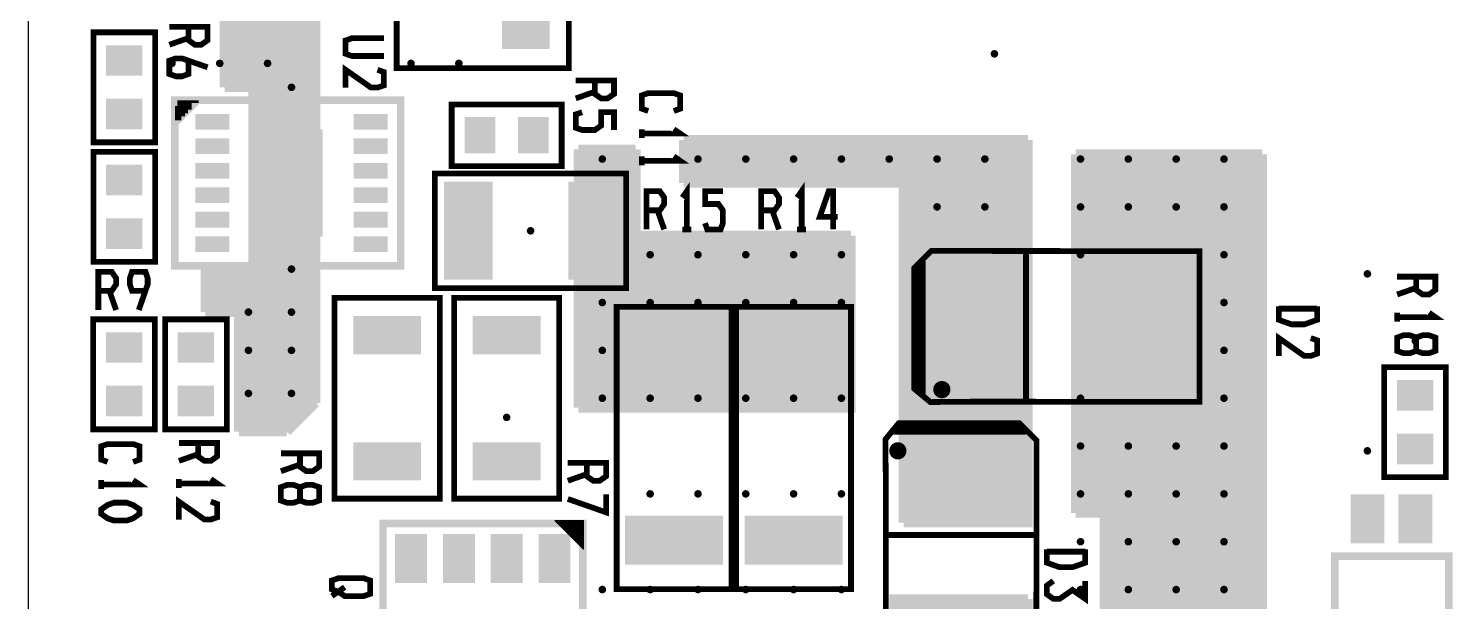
# Model space of a CAD drawing. Extents: x -5 to 112, y -5 to 71.
# Drawn here: x -5.08 to 32.74, y 25.08 to 40.3 of the extents above; entities that cross this region are included whole.
import ezdxf

# ---------------------------------------------------------------- set-up
doc = ezdxf.new("R2010")
doc.units = 0
doc.header["$MEASUREMENT"] = 0
doc.layers.get('0').update_dxf_attribs({"linetype": 'CONTINUOUS'})
for name, color, linetype in [('25-336-0_DRL', 6, 'CONTINUOUS'), ('25-336-0_SMT', 254, 'CONTINUOUS'), ('25-336-0_SST', 1, 'CONTINUOUS')]:
    doc.layers.add(name, color=color, linetype=linetype)

# ---------------------------------------------------------------- blocks, each defined once
blk = doc.blocks.new('ROUND_79')
at = {"const_width": 0.10033}
blk.add_lwpolyline([(-0.050164, 0, 1), (0.050164, 0, 1)], format="xyb", close=True, dxfattribs=at)
blk = doc.blocks.new('ROUND_81')
at = {"const_width": 0.10033}
blk.add_lwpolyline([(-0.050164, 0, 1), (0.050164, 0, 1)], format="xyb", close=True, dxfattribs=at)
blk = doc.blocks.new('ROUND_82')
at = {"const_width": 0.10033}
blk.add_lwpolyline([(-0.050164, 0, 1), (0.050164, 0, 1)], format="xyb", close=True, dxfattribs=at)
blk = doc.blocks.new('RECTANGLE_2')
blk.add_solid([(0.4826, 0.4064), (0.4826, -0.4064), (-0.4826, 0.4064), (-0.4826, -0.4064)])
blk = doc.blocks.new('RECTANGLE_7')
blk.add_solid([(0.6477, 1.30048), (0.6477, -1.30048), (-0.6477, 1.30048), (-0.6477, -1.30048)])
blk = doc.blocks.new('RECTANGLE_9')
blk.add_solid([(0.4064, 0.4826), (0.4064, -0.4826), (-0.4064, 0.4826), (-0.4064, -0.4826)])
blk = doc.blocks.new('RECTANGLE_13')
blk.add_solid([(0.9017, 0.508), (0.9017, -0.508), (-0.9017, 0.508), (-0.9017, -0.508)])
blk = doc.blocks.new('RECTANGLE_15')
blk.add_solid([(1.0795, 1.3716), (1.0795, -1.3716), (-1.0795, 1.3716), (-1.0795, -1.3716)])
blk = doc.blocks.new('RECTANGLE_16')
blk.add_solid([(1.3716, 1.0795), (1.3716, -1.0795), (-1.3716, 1.0795), (-1.3716, -1.0795)])
blk = doc.blocks.new('RECTANGLE_18')
blk.add_solid([(0.635, 0.508), (0.635, -0.508), (-0.635, 0.508), (-0.635, -0.508)])
blk = doc.blocks.new('RECTANGLE_42')
blk.add_solid([(1.30048, 0.6477), (1.30048, -0.6477), (-1.30048, 0.6477), (-1.30048, -0.6477)])
blk = doc.blocks.new('RECTANGLE_47')
blk.add_solid([(0.8255, 1.4224), (0.8255, -1.4224), (-0.8255, 1.4224), (-0.8255, -1.4224)])
blk = doc.blocks.new('RECTANGLE_48')
blk.add_solid([(0.44958, 0.20955), (0.44958, -0.20955), (-0.44958, 0.20955), (-0.44958, -0.20955)])
blk = doc.blocks.new('RECTANGLE_49')
blk.add_solid([(0.44958, 0.65024), (0.44958, -0.65024), (-0.44958, 0.65024), (-0.44958, -0.65024)])
blk = doc.blocks.new('RECTANGLE_69')
blk.add_solid([(0.42418, 0.65024), (0.42418, -0.65024), (-0.42418, 0.65024), (-0.42418, -0.65024)])

msp = doc.modelspace()

# ---------------------------------------------------------------- linework, layer by layer
at = {"layer": '25-336-0_DRL'}
msp.add_line((-5.08, 7.62), (-5.08, 71.12), dxfattribs=at)
at = {"layer": '25-336-0_SMT', "const_width": 0.254}
for points in [[(0.1778, 44.577), (0.1778, 38.735)], [(0.4064, 44.577), (0.4064, 38.735)], [(0.635, 44.577), (0.635, 38.735)], [(0.8636, 44.577), (0.8636, 38.735)], [(1.0922, 44.577), (1.0922, 29.591)], [(1.3208, 44.577), (1.3208, 29.591)], [(1.5494, 44.577), (1.5494, 29.591)], [(1.778, 44.577), (1.778, 29.591)], [(2.0066, 44.577), (2.0066, 29.8196)], [(2.2352, 44.577), (2.2352, 30.0482)], [(2.4638, 44.577), (2.4638, 30.2768)], [(2.54, 42.164), (2.54, 30.353)], [(0.127, 40.767), (0.127, 38.735)], [(2.54, 40.2082), (0.127, 40.2082)], [(2.54, 39.9796), (0.127, 39.9796)], [(2.54, 39.751), (0.127, 39.751)], [(2.54, 39.5224), (0.127, 39.5224)], [(2.54, 39.2938), (0.127, 39.2938)], [(2.54, 39.0652), (0.127, 39.0652)], [(2.54, 38.8366), (0.127, 38.8366)], [(0.889, 38.735), (0.889, 33.782), (-0.381, 33.782), (-0.381, 32.766)], [(0.889, 38.735), (0.127, 38.735)], [(2.54, 38.608), (0.889, 38.608)], [(2.54, 38.3794), (0.889, 38.3794)], [(2.54, 38.1508), (0.889, 38.1508)], [(2.54, 37.9222), (0.889, 37.9222)], [(2.54, 37.6936), (0.889, 37.6936)], [(2.54, 37.465), (0.889, 37.465)], [(12.319, 37.338), (12.319, 36.195)], [(21.463, 37.338), (12.319, 37.338)], [(12.4206, 37.338), (12.4206, 36.195)], [(12.6492, 37.338), (12.6492, 36.195)], [(12.8778, 37.338), (12.8778, 36.195)], [(13.1064, 37.338), (13.1064, 36.195)], [(13.335, 37.338), (13.335, 36.195)], [(13.5636, 37.338), (13.5636, 36.195)], [(13.7922, 37.338), (13.7922, 36.195)], [(14.0208, 37.338), (14.0208, 36.195)], [(14.2494, 37.338), (14.2494, 36.195)], [(14.478, 37.338), (14.478, 36.195)], [(14.7066, 37.338), (14.7066, 36.195)], [(14.9352, 37.338), (14.9352, 36.195)], [(15.1638, 37.338), (15.1638, 36.195)], [(15.3924, 37.338), (15.3924, 36.195)], [(15.621, 37.338), (15.621, 36.195)], [(15.8496, 37.338), (15.8496, 36.195)], [(16.0782, 37.338), (16.0782, 36.195)], [(16.3068, 37.338), (16.3068, 36.195)], [(16.5354, 37.338), (16.5354, 36.195)], [(16.764, 37.338), (16.764, 36.195)], [(16.9926, 37.338), (16.9926, 36.195)], [(17.2212, 37.338), (17.2212, 36.195)], [(17.4498, 37.338), (17.4498, 36.195)], [(17.6784, 37.338), (17.6784, 36.195)], [(17.907, 37.338), (17.907, 36.195)], [(18.1356, 37.338), (18.1356, 36.195)], [(21.463, 37.338), (21.463, 27.178), (18.161, 27.178)], [(18.3642, 37.338), (18.3642, 27.178)], [(18.5928, 37.338), (18.5928, 27.178)], [(18.8214, 37.338), (18.8214, 27.178)], [(19.05, 37.338), (19.05, 27.178)], [(19.2786, 37.338), (19.2786, 27.178)], [(19.5072, 37.338), (19.5072, 27.178)], [(19.7358, 37.338), (19.7358, 27.178)], [(19.9644, 37.338), (19.9644, 27.178)], [(20.193, 37.338), (20.193, 27.178)], [(20.4216, 37.338), (20.4216, 27.178)], [(20.6502, 37.338), (20.6502, 27.178)], [(20.8788, 37.338), (20.8788, 27.178)], [(21.1074, 37.338), (21.1074, 27.178)], [(21.336, 37.338), (21.336, 27.178)], [(2.54, 37.2364), (0.889, 37.2364)], [(2.54, 37.0078), (0.889, 37.0078)], [(9.525, 37.084), (9.525, 30.226)], [(11.049, 37.084), (9.525, 37.084)], [(11.049, 36.957), (9.525, 36.957)], [(9.6266, 37.084), (9.6266, 30.226)], [(9.8552, 37.084), (9.8552, 30.226)], [(10.0838, 37.084), (10.0838, 30.226)], [(10.3124, 37.084), (10.3124, 30.226)], [(10.541, 37.084), (10.541, 30.226)], [(10.7696, 37.084), (10.7696, 30.226)], [(10.9982, 37.084), (10.9982, 30.226)], [(11.049, 37.084), (11.049, 34.798)], [(21.463, 37.1094), (12.319, 37.1094)], [(22.733, 36.957), (22.733, 27.432)], [(27.686, 36.957), (22.733, 36.957)], [(27.686, 36.957), (27.686, 18.288), (22.733, 18.288)], [(22.8346, 36.957), (22.8346, 27.432)], [(23.0632, 36.957), (23.0632, 27.432)], [(23.2918, 36.957), (23.2918, 27.432)], [(23.5204, 36.957), (23.5204, 18.288)], [(23.749, 36.957), (23.749, 18.288)], [(23.9776, 36.957), (23.9776, 18.288)], [(24.2062, 36.957), (24.2062, 18.288)], [(24.4348, 36.957), (24.4348, 18.288)], [(24.6634, 36.957), (24.6634, 18.288)], [(24.892, 36.957), (24.892, 18.288)], [(25.1206, 36.957), (25.1206, 18.288)], [(25.3492, 36.957), (25.3492, 18.288)], [(25.5778, 36.957), (25.5778, 18.288)], [(25.8064, 36.957), (25.8064, 18.288)], [(26.035, 36.957), (26.035, 18.288)], [(26.2636, 36.957), (26.2636, 18.288)], [(26.4922, 36.957), (26.4922, 18.288)], [(26.7208, 36.957), (26.7208, 18.288)], [(26.9494, 36.957), (26.9494, 18.288)], [(27.178, 36.957), (27.178, 18.288)], [(27.4066, 36.957), (27.4066, 18.288)], [(27.6352, 36.957), (27.6352, 18.288)], [(2.54, 36.7792), (0.889, 36.7792)], [(11.049, 36.7284), (9.525, 36.7284)], [(21.463, 36.8808), (12.319, 36.8808)], [(21.463, 36.6522), (12.319, 36.6522)], [(27.686, 36.9062), (22.733, 36.9062)], [(27.686, 36.6776), (22.733, 36.6776)], [(2.54, 36.5506), (0.889, 36.5506)], [(2.54, 36.322), (0.889, 36.322)], [(11.049, 36.4998), (9.525, 36.4998)], [(11.049, 36.2712), (9.525, 36.2712)], [(21.463, 36.4236), (12.319, 36.4236)], [(18.161, 36.195), (12.319, 36.195)], [(21.463, 36.195), (18.161, 36.195)], [(18.161, 36.195), (18.161, 27.178)], [(27.686, 36.449), (22.733, 36.449)], [(27.686, 36.2204), (22.733, 36.2204)], [(2.54, 36.0934), (0.889, 36.0934)], [(2.54, 35.8648), (0.889, 35.8648)], [(11.049, 36.0426), (9.525, 36.0426)], [(11.049, 35.814), (9.525, 35.814)], [(21.463, 35.9664), (18.161, 35.9664)], [(27.686, 35.9918), (22.733, 35.9918)], [(2.54, 35.6362), (0.889, 35.6362)], [(11.049, 35.5854), (9.525, 35.5854)], [(21.463, 35.7378), (18.161, 35.7378)], [(21.463, 35.5092), (18.161, 35.5092)], [(27.686, 35.7632), (22.733, 35.7632)], [(27.686, 35.5346), (22.733, 35.5346)], [(2.54, 35.4076), (0.889, 35.4076)], [(2.54, 35.179), (0.889, 35.179)], [(11.049, 35.3568), (9.525, 35.3568)], [(11.049, 35.1282), (9.525, 35.1282)], [(21.463, 35.2806), (18.161, 35.2806)], [(21.463, 35.052), (18.161, 35.052)], [(27.686, 35.306), (22.733, 35.306)], [(27.686, 35.0774), (22.733, 35.0774)], [(2.54, 34.9504), (0.889, 34.9504)], [(2.54, 34.7218), (0.889, 34.7218)], [(11.049, 34.8996), (9.525, 34.8996)], [(16.764, 34.798), (16.764, 30.226), (9.525, 30.226)], [(16.764, 34.671), (9.525, 34.671)], [(16.764, 34.798), (11.049, 34.798)], [(11.2268, 34.798), (11.2268, 30.226)], [(11.4554, 34.798), (11.4554, 30.226)], [(11.684, 34.798), (11.684, 30.226)], [(11.9126, 34.798), (11.9126, 30.226)], [(12.1412, 34.798), (12.1412, 30.226)], [(12.3698, 34.798), (12.3698, 30.226)], [(12.5984, 34.798), (12.5984, 30.226)], [(12.827, 34.798), (12.827, 30.226)], [(13.0556, 34.798), (13.0556, 30.226)], [(13.2842, 34.798), (13.2842, 30.226)], [(13.5128, 34.798), (13.5128, 30.226)], [(13.7414, 34.798), (13.7414, 30.226)], [(13.97, 34.798), (13.97, 30.226)], [(14.1986, 34.798), (14.1986, 30.226)], [(14.4272, 34.798), (14.4272, 30.226)], [(14.6558, 34.798), (14.6558, 30.226)], [(14.8844, 34.798), (14.8844, 30.226)], [(15.113, 34.798), (15.113, 30.226)], [(15.3416, 34.798), (15.3416, 30.226)], [(15.5702, 34.798), (15.5702, 30.226)], [(15.7988, 34.798), (15.7988, 30.226)], [(16.0274, 34.798), (16.0274, 30.226)], [(16.256, 34.798), (16.256, 30.226)], [(16.4846, 34.798), (16.4846, 30.226)], [(16.7132, 34.798), (16.7132, 30.226)], [(21.463, 34.8234), (18.161, 34.8234)], [(27.686, 34.8488), (22.733, 34.8488)], [(2.54, 34.4932), (0.889, 34.4932)], [(16.764, 34.4424), (9.525, 34.4424)], [(21.463, 34.5948), (18.161, 34.5948)], [(21.463, 34.3662), (18.161, 34.3662)], [(27.686, 34.6202), (22.733, 34.6202)], [(27.686, 34.3916), (22.733, 34.3916)], [(2.54, 34.2646), (0.889, 34.2646)], [(2.54, 34.036), (0.889, 34.036)], [(16.764, 34.2138), (9.525, 34.2138)], [(16.764, 33.9852), (9.525, 33.9852)], [(21.463, 34.1376), (18.161, 34.1376)], [(27.686, 34.163), (22.733, 34.163)], [(27.686, 33.9344), (22.733, 33.9344)], [(2.54, 33.5788), (-0.381, 33.5788)], [(-0.2794, 33.782), (-0.2794, 32.766)], [(-0.0508, 33.782), (-0.0508, 32.766)], [(0.1778, 33.782), (0.1778, 32.766)], [(0.4064, 33.782), (0.4064, 32.766)], [(0.635, 33.782), (0.635, 29.591)], [(0.8636, 33.782), (0.8636, 29.591)], [(2.54, 33.8074), (0.889, 33.8074)], [(16.764, 33.7566), (9.525, 33.7566)], [(21.463, 33.909), (18.161, 33.909)], [(21.463, 33.6804), (18.161, 33.6804)], [(27.686, 33.7058), (22.733, 33.7058)], [(2.54, 33.3502), (-0.381, 33.3502)], [(16.764, 33.528), (9.525, 33.528)], [(16.764, 33.2994), (9.525, 33.2994)], [(21.463, 33.4518), (18.161, 33.4518)], [(21.463, 33.2232), (18.161, 33.2232)], [(27.686, 33.4772), (22.733, 33.4772)], [(27.686, 33.2486), (22.733, 33.2486)], [(2.54, 33.1216), (-0.381, 33.1216)], [(2.54, 32.893), (-0.381, 32.893)], [(16.764, 33.0708), (9.525, 33.0708)], [(16.764, 32.8422), (9.525, 32.8422)], [(21.463, 32.9946), (18.161, 32.9946)], [(27.686, 33.02), (22.733, 33.02)], [(27.686, 32.7914), (22.733, 32.7914)], [(0.508, 32.766), (-0.381, 32.766)], [(0.508, 32.766), (0.508, 29.591)], [(2.54, 32.6644), (0.508, 32.6644)], [(2.54, 32.4358), (0.508, 32.4358)], [(16.764, 32.6136), (9.525, 32.6136)], [(21.463, 32.766), (18.161, 32.766)], [(21.463, 32.5374), (18.161, 32.5374)], [(27.686, 32.5628), (22.733, 32.5628)], [(2.54, 32.2072), (0.508, 32.2072)], [(16.764, 32.385), (9.525, 32.385)], [(16.764, 32.1564), (9.525, 32.1564)], [(21.463, 32.3088), (18.161, 32.3088)], [(21.463, 32.0802), (18.161, 32.0802)], [(27.686, 32.3342), (22.733, 32.3342)], [(27.686, 32.1056), (22.733, 32.1056)], [(2.54, 31.9786), (0.508, 31.9786)], [(2.54, 31.75), (0.508, 31.75)], [(16.764, 31.9278), (9.525, 31.9278)], [(16.764, 31.6992), (9.525, 31.6992)], [(21.463, 31.8516), (18.161, 31.8516)], [(27.686, 31.877), (22.733, 31.877)], [(27.686, 31.6484), (22.733, 31.6484)], [(2.54, 31.5214), (0.508, 31.5214)], [(2.54, 31.2928), (0.508, 31.2928)], [(16.764, 31.4706), (9.525, 31.4706)], [(21.463, 31.623), (18.161, 31.623)], [(21.463, 31.3944), (18.161, 31.3944)], [(27.686, 31.4198), (22.733, 31.4198)], [(2.54, 31.0642), (0.508, 31.0642)], [(16.764, 31.242), (9.525, 31.242)], [(16.764, 31.0134), (9.525, 31.0134)], [(21.463, 31.1658), (18.161, 31.1658)], [(21.463, 30.9372), (18.161, 30.9372)], [(27.686, 31.1912), (22.733, 31.1912)], [(27.686, 30.9626), (22.733, 30.9626)], [(2.54, 30.8356), (0.508, 30.8356)], [(2.54, 30.607), (0.508, 30.607)], [(16.764, 30.7848), (9.525, 30.7848)], [(16.764, 30.5562), (9.525, 30.5562)], [(21.463, 30.7086), (18.161, 30.7086)], [(27.686, 30.734), (22.733, 30.734)], [(2.54, 30.3784), (0.508, 30.3784)], [(2.3368, 30.1498), (0.508, 30.1498)], [(2.54, 30.353), (1.778, 29.591)], [(16.764, 30.3276), (9.525, 30.3276)], [(21.463, 30.48), (18.161, 30.48)], [(21.463, 30.2514), (18.161, 30.2514)], [(27.686, 30.5054), (22.733, 30.5054)], [(27.686, 30.2768), (22.733, 30.2768)], [(2.1082, 29.9212), (0.508, 29.9212)], [(21.463, 30.0228), (18.161, 30.0228)], [(21.463, 29.7942), (18.161, 29.7942)], [(27.686, 30.0482), (22.733, 30.0482)], [(27.686, 29.8196), (22.733, 29.8196)], [(1.8796, 29.6926), (0.508, 29.6926)], [(1.778, 29.591), (0.508, 29.591)], [(21.463, 29.5656), (18.161, 29.5656)], [(27.686, 29.591), (22.733, 29.591)], [(21.463, 29.337), (18.161, 29.337)], [(21.463, 29.1084), (18.161, 29.1084)], [(27.686, 29.3624), (22.733, 29.3624)], [(27.686, 29.1338), (22.733, 29.1338)], [(21.463, 28.8798), (18.161, 28.8798)], [(21.463, 28.6512), (18.161, 28.6512)], [(27.686, 28.9052), (22.733, 28.9052)], [(27.686, 28.6766), (22.733, 28.6766)], [(21.463, 28.4226), (18.161, 28.4226)], [(27.686, 28.448), (22.733, 28.448)], [(21.463, 28.194), (18.161, 28.194)], [(21.463, 27.9654), (18.161, 27.9654)], [(27.686, 28.2194), (22.733, 28.2194)], [(27.686, 27.9908), (22.733, 27.9908)], [(21.463, 27.7368), (18.161, 27.7368)], [(21.463, 27.5082), (18.161, 27.5082)], [(27.686, 27.7622), (22.733, 27.7622)], [(27.686, 27.5336), (22.733, 27.5336)], [(21.463, 27.2796), (18.161, 27.2796)], [(23.495, 27.432), (22.733, 27.432)], [(23.495, 27.432), (23.495, 24.511)], [(27.686, 27.305), (23.495, 27.305)], [(27.686, 27.0764), (23.495, 27.0764)], [(27.686, 26.8478), (23.495, 26.8478)], [(27.686, 26.6192), (23.495, 26.6192)], [(27.686, 26.3906), (23.495, 26.3906)], [(27.686, 26.162), (23.495, 26.162)], [(27.686, 25.9334), (23.495, 25.9334)], [(27.686, 25.7048), (23.495, 25.7048)], [(27.686, 25.4762), (23.495, 25.4762)], [(27.686, 25.2476), (23.495, 25.2476)], [(21.463, 25.146), (17.907, 25.146), (17.907, 24.13), (-3.556, 24.13), (-3.556, 5.08)], [(18.034, 25.146), (18.034, 18.288)], [(18.2626, 25.146), (18.2626, 18.288)], [(18.4912, 25.146), (18.4912, 18.288)], [(18.7198, 25.146), (18.7198, 18.288)], [(18.9484, 25.146), (18.9484, 18.288)], [(19.177, 25.146), (19.177, 18.288)], [(19.4056, 25.146), (19.4056, 18.288)], [(19.6342, 25.146), (19.6342, 18.288)], [(19.8628, 25.146), (19.8628, 18.288)], [(20.0914, 25.146), (20.0914, 18.288)], [(20.32, 25.146), (20.32, 18.288)], [(20.5486, 25.146), (20.5486, 18.288)], [(20.7772, 25.146), (20.7772, 18.288)], [(21.0058, 25.146), (21.0058, 18.288)], [(21.2344, 25.146), (21.2344, 18.288)], [(21.463, 25.146), (21.463, 18.288)], [(27.686, 25.019), (23.495, 25.019)]]:
    msp.add_lwpolyline(points, dxfattribs=at)
at = {"layer": '25-336-0_SST'}
for points, const_width in [([(9.271, 39.243), (9.271, 43.307), (4.699, 43.307), (4.699, 41.529), (4.953, 41.275), (4.699, 41.021), (4.699, 39.243), (9.271, 39.243)], 0.1524), ([(-1.7145, 37.2745), (-1.7145, 40.1955), (-3.3528, 40.1955), (-3.3528, 37.2745), (-1.7145, 37.2745)], 0.1524), ([(-0.83058, 40.34028), (-0.83058, 39.98468), (-0.6604, 39.8653), (-0.49276, 39.8653), (-0.32258, 39.98468), (-0.32258, 40.34028), (-1.33858, 40.34028)], 0.1524), ([(-0.83058, 40.0431), (-1.33858, 39.8653)], 0.1524), ([(4.35864, 39.56558), (3.51028, 39.56558), (3.34264, 39.624), (3.34264, 39.9796), (3.51028, 40.03802), (4.35864, 40.03802)], 0.1524), ([(-0.83058, 39.44366), (-0.83058, 39.08806), (-1.00076, 39.0271), (-1.1684, 39.0271), (-1.33858, 39.08806), (-1.33858, 39.44366), (-1.1684, 39.50208), (-1.00076, 39.50208), (-0.32258, 39.26586)], 0.1524), ([(3.34264, 38.72738), (3.34264, 39.19982), (4.01828, 38.72738), (4.18846, 38.72738), (4.35864, 38.7858), (4.35864, 39.1414), (4.18846, 39.19982)], 0.1524), ([(9.96188, 38.9128), (9.96188, 38.5572), (10.13206, 38.44036), (10.2997, 38.44036), (10.46988, 38.5572), (10.46988, 38.9128), (9.45388, 38.9128)], 0.1524), ([(9.96188, 38.61816), (9.45388, 38.44036)], 0.1524), ([(11.3792, 38.10508), (11.21156, 38.16604), (11.21156, 38.52164), (11.3792, 38.58006), (12.05738, 38.58006), (12.22756, 38.52164), (12.22756, 38.16604), (12.05738, 38.10508)], 0.1524), ([(4.80314, 38.29304), (4.80314, 38.3921), (-1.19126, 38.3921), (-1.19126, 33.9979), (4.80314, 33.9979), (4.80314, 38.29304)], 0.20066), ([(-1.19126, 38.3921), (-1.19126, 37.79266)], 0.20066), ([(-0.59182, 38.3921), (-1.19126, 37.79266)], 0.20066), ([(-0.59182, 38.3921), (-1.19126, 38.3921)], 0.20066), ([(-0.66294, 38.32098), (-1.19126, 38.32098)], 0.20066), ([(-0.84328, 38.14064), (-1.19126, 38.14064)], 0.20066), ([(-1.02362, 38.3921), (-1.02362, 37.96284)], 0.20066), ([(-0.84328, 38.3921), (-0.84328, 38.14064)], 0.20066), ([(-0.66294, 38.3921), (-0.66294, 38.32098)], 0.20066), ([(6.1595, 36.6395), (9.0805, 36.6395), (9.0805, 38.2778), (6.1595, 38.2778), (6.1595, 36.6395)], 0.1524), ([(-1.02362, 37.96284), (-1.19126, 37.96284)], 0.20066), ([(9.62406, 38.0746), (9.45388, 38.01618), (9.45388, 37.66058), (9.62406, 37.60216), (9.96188, 37.60216), (10.13206, 37.719), (10.13206, 38.0746), (10.46988, 38.0746), (10.46988, 37.60216)], 0.1524), ([(11.21156, 37.38626), (11.21156, 37.62248)], 0.1524), ([(11.21156, 37.50564), (12.22756, 37.50564), (12.05738, 37.62248)], 0.1524), ([(-1.7145, 34.0995), (-1.7145, 37.0205), (-3.3528, 37.0205), (-3.3528, 34.0995), (-1.7145, 34.0995)], 0.1524), ([(11.21156, 36.66744), (11.21156, 36.90366)], 0.1524), ([(11.21156, 36.78428), (12.22756, 36.78428), (12.05738, 36.90366)], 0.1524), ([(10.795, 33.782), (10.795, 36.449), (5.715, 36.449), (5.715, 33.401), (10.795, 33.401), (10.795, 33.782)], 0.1524), ([(11.33094, 35.46856), (11.68654, 35.46856), (11.80338, 35.6362), (11.80338, 35.80638), (11.68654, 35.97656), (11.33094, 35.97656), (11.33094, 34.96056)], 0.1524), ([(12.40536, 34.96056), (12.40536, 35.97656), (12.28598, 35.80638)], 0.1524), ([(12.88796, 35.1282), (12.94638, 34.96056), (13.30198, 34.96056), (13.36294, 35.1282), (13.36294, 35.46856), (13.24356, 35.6362), (12.88796, 35.6362), (12.88796, 35.97656), (13.36294, 35.97656)], 0.1524), ([(14.37894, 35.46856), (14.73454, 35.46856), (14.85138, 35.6362), (14.85138, 35.80638), (14.73454, 35.97656), (14.37894, 35.97656), (14.37894, 34.96056)], 0.1524), ([(15.45336, 34.96056), (15.45336, 35.97656), (15.33398, 35.80638)], 0.1524), ([(16.41094, 35.29838), (15.93596, 35.29838), (16.17218, 35.97656), (16.29156, 35.97656), (16.29156, 34.96056)], 0.1524), ([(11.62558, 35.46856), (11.80338, 34.96056)], 0.1524), ([(14.67358, 35.46856), (14.85138, 34.96056)], 0.1524), ([(12.52474, 34.96056), (12.28598, 34.96056)], 0.1524), ([(15.57274, 34.96056), (15.33398, 34.96056)], 0.1524), ([(20.03044, 30.38856), (24.384, 30.38602), (26.0223, 30.38602), (26.0223, 34.38398), (18.8976, 34.3916), (18.4404, 33.9344), (18.4404, 30.734), (18.8722, 30.3784), (20.03044, 30.38856)], 0.1524), ([(21.4122, 30.4292), (21.4122, 34.3662)], 0.1524), ([(18.669, 34.1122), (18.4912, 33.9344)], 0.1524), ([(18.669, 34.0106), (18.5674, 34.0106)], 0.1524), ([(18.5928, 34.036), (18.5928, 30.65018)], 0.1524), ([(18.669, 34.1122), (18.669, 30.607)], 0.1524), ([(-3.2258, 33.32988), (-2.8702, 33.32988), (-2.75336, 33.50006), (-2.75336, 33.6677), (-2.8702, 33.83788), (-3.2258, 33.83788), (-3.2258, 32.82188)], 0.1524), ([(-1.97358, 33.32988), (-2.32918, 33.32988), (-2.3876, 33.50006), (-2.3876, 33.6677), (-2.32918, 33.83788), (-1.97358, 33.83788), (-1.91516, 33.6677), (-1.91516, 33.50006), (-2.15138, 32.82188)], 0.1524), ([(18.4912, 33.9344), (18.4912, 30.734), (18.6436, 30.607), (18.6944, 30.5308), (18.7452, 30.48)], 0.1524), ([(18.669, 33.87344), (18.4912, 33.87344)], 0.1524), ([(18.669, 33.73628), (18.4912, 33.73628)], 0.1524), ([(18.669, 33.59912), (18.4912, 33.59912)], 0.1524), ([(31.7754, 33.70834), (31.7754, 33.35274), (31.94558, 33.23336), (32.11576, 33.23336), (32.2834, 33.35274), (32.2834, 33.70834), (31.2674, 33.70834)], 0.1524), ([(-2.93116, 33.32988), (-2.75336, 32.82188)], 0.1524), ([(18.669, 33.46196), (18.4912, 33.46196)], 0.1524), ([(18.669, 33.3248), (18.4912, 33.3248)], 0.1524), ([(31.7754, 33.41116), (31.2674, 33.23336)], 0.1524), ([(3.048, 33.147), (5.842, 33.147), (5.842, 27.813), (3.048, 27.813), (3.048, 33.147)], 0.1524), ([(6.223, 33.147), (9.017, 33.147), (9.017, 27.813), (6.223, 27.813), (6.223, 33.147)], 0.1524), ([(13.589, 32.9057), (10.541, 32.9057), (10.541, 25.4127), (13.589, 25.4127), (13.589, 32.9057)], 0.1524), ([(16.764, 32.9057), (13.716, 32.9057), (13.716, 25.4127), (16.764, 25.4127), (16.764, 32.9057)], 0.1524), ([(18.669, 33.18764), (18.4912, 33.18764)], 0.1524), ([(18.669, 33.05048), (18.4912, 33.05048)], 0.1524), ([(18.669, 32.91332), (18.4912, 32.91332)], 0.1524), ([(28.12542, 32.91586), (28.12542, 32.56026), (28.46578, 32.44088), (28.8036, 32.44088), (29.14142, 32.56026), (29.14142, 32.91586)], 0.1524), ([(28.12542, 32.85744), (29.14142, 32.85744)], 0.1524), ([(-3.3655, 32.5755), (-3.3655, 29.6545), (-1.7272, 29.6545), (-1.7272, 32.5755), (-3.3655, 32.5755)], 0.1524), ([(0.1905, 29.6545), (0.1905, 32.5755), (-1.4478, 32.5755), (-1.4478, 29.6545), (0.1905, 29.6545)], 0.1524), ([(18.669, 32.77616), (18.4912, 32.77616)], 0.1524), ([(18.669, 32.639), (18.4912, 32.639)], 0.1524), ([(18.669, 32.50184), (18.4912, 32.50184)], 0.1524), ([(31.2674, 32.51454), (31.2674, 32.75076)], 0.1524), ([(31.2674, 32.63392), (32.2834, 32.63392), (32.11576, 32.75076)], 0.1524), ([(18.669, 32.36468), (18.4912, 32.36468)], 0.1524), ([(18.669, 32.22752), (18.4912, 32.22752)], 0.1524), ([(18.669, 32.09036), (18.4912, 32.09036)], 0.1524), ([(28.12542, 31.60268), (28.12542, 32.07766), (28.8036, 31.60268), (28.97378, 31.60268), (29.14142, 31.66364), (29.14142, 32.01924), (28.97378, 32.07766)], 0.1524), ([(31.7754, 31.73476), (31.94558, 31.67634), (32.11576, 31.67634), (32.2834, 31.73476), (32.2834, 32.09036), (32.11576, 32.15132), (31.94558, 32.15132), (31.7754, 32.09036), (31.7754, 31.73476), (31.60776, 31.67634), (31.43758, 31.67634), (31.2674, 31.73476), (31.2674, 32.09036), (31.43758, 32.15132), (31.60776, 32.15132), (31.7754, 32.09036)], 0.1524), ([(18.669, 31.9532), (18.4912, 31.9532)], 0.1524), ([(18.669, 31.81604), (18.4912, 31.81604)], 0.1524), ([(18.669, 31.67888), (18.4912, 31.67888)], 0.1524), ([(18.669, 31.54172), (18.4912, 31.54172)], 0.1524), ([(18.669, 31.40456), (18.4912, 31.40456)], 0.1524), ([(18.669, 31.2674), (18.4912, 31.2674)], 0.1524), ([(18.669, 31.13024), (18.4912, 31.13024)], 0.1524), ([(18.669, 30.99308), (18.4912, 30.99308)], 0.1524), ([(30.9245, 31.3055), (30.9245, 28.3845), (32.5628, 28.3845), (32.5628, 31.3055), (30.9245, 31.3055)], 0.1524), ([(18.669, 30.85592), (18.4912, 30.85592)], 0.1524), ([(18.669, 30.71876), (18.50898, 30.71876)], 0.1524), ([(18.669, 30.607), (18.6436, 30.5816)], 0.1524), ([(18.6436, 30.5816), (18.7452, 30.48)], 0.1524), ([(19.31924, 30.6578), (19.03222, 30.6578)], 0.1524), ([(19.30146, 30.79496), (19.05, 30.79496)], 0.1524), ([(19.1262, 30.85084), (19.1262, 30.56382)], 0.1524), ([(19.26336, 30.83306), (19.26336, 30.5816)], 0.1524), ([(17.68856, 28.22956), (17.68602, 23.876), (17.68602, 22.2377), (21.68398, 22.2377), (21.6916, 29.3624), (21.2344, 29.8196), (18.034, 29.8196), (17.6784, 29.3878), (17.68856, 28.22956)], 0.1524), ([(21.2344, 29.7688), (18.034, 29.7688), (17.907, 29.6164), (17.8308, 29.5656), (17.78, 29.5148)], 0.1524), ([(17.8816, 29.6164), (17.78, 29.5148)], 0.1524), ([(17.8816, 29.6164), (17.907, 29.591)], 0.1524), ([(21.3868, 29.6164), (17.907, 29.6164)], 0.1524), ([(21.4122, 29.591), (17.907, 29.591)], 0.1524), ([(18.01876, 29.75102), (18.01876, 29.591)], 0.1524), ([(21.24964, 29.75356), (18.0213, 29.75356)], 0.1524), ([(18.15592, 29.7688), (18.15592, 29.591)], 0.1524), ([(18.29308, 29.7688), (18.29308, 29.591)], 0.1524), ([(18.43024, 29.7688), (18.43024, 29.591)], 0.1524), ([(18.5674, 29.7688), (18.5674, 29.591)], 0.1524), ([(18.70456, 29.7688), (18.70456, 29.591)], 0.1524), ([(18.84172, 29.7688), (18.84172, 29.591)], 0.1524), ([(18.97888, 29.7688), (18.97888, 29.591)], 0.1524), ([(19.11604, 29.7688), (19.11604, 29.591)], 0.1524), ([(19.2532, 29.7688), (19.2532, 29.591)], 0.1524), ([(19.39036, 29.7688), (19.39036, 29.591)], 0.1524), ([(19.52752, 29.7688), (19.52752, 29.591)], 0.1524), ([(19.66468, 29.7688), (19.66468, 29.591)], 0.1524), ([(19.80184, 29.7688), (19.80184, 29.591)], 0.1524), ([(19.939, 29.7688), (19.939, 29.591)], 0.1524), ([(20.07616, 29.7688), (20.07616, 29.591)], 0.1524), ([(20.21332, 29.7688), (20.21332, 29.591)], 0.1524), ([(20.35048, 29.7688), (20.35048, 29.591)], 0.1524), ([(20.48764, 29.7688), (20.48764, 29.591)], 0.1524), ([(20.6248, 29.7688), (20.6248, 29.591)], 0.1524), ([(20.76196, 29.7688), (20.76196, 29.591)], 0.1524), ([(20.89912, 29.7688), (20.89912, 29.591)], 0.1524), ([(21.03628, 29.7688), (21.03628, 29.591)], 0.1524), ([(21.17344, 29.7688), (21.17344, 29.591)], 0.1524), ([(21.2344, 29.7688), (21.4122, 29.591)], 0.1524), ([(21.3106, 29.6926), (21.3106, 29.591)], 0.1524), ([(-2.97942, 28.78836), (-3.14706, 28.84932), (-3.14706, 29.20492), (-2.97942, 29.26334), (-2.30124, 29.26334), (-2.13106, 29.20492), (-2.13106, 28.84932), (-2.30124, 28.78836)], 0.1524), ([(-0.57658, 29.29128), (-0.57658, 28.93568), (-0.4064, 28.8163), (-0.23876, 28.8163), (-0.06858, 28.93568), (-0.06858, 29.29128), (-1.08458, 29.29128)], 0.1524), ([(18.13306, 29.16936), (17.8816, 29.16936)], 0.1524), ([(17.9578, 29.22524), (17.9578, 28.93822)], 0.1524), ([(18.09496, 29.20746), (18.09496, 28.956)], 0.1524), ([(-0.57658, 28.9941), (-1.08458, 28.8163)], 0.1524), ([(2.13106, 29.01696), (2.13106, 28.66136), (2.2987, 28.54198), (2.46888, 28.54198), (2.63906, 28.66136), (2.63906, 29.01696), (1.62306, 29.01696)], 0.1524), ([(2.13106, 28.71978), (1.62306, 28.54198)], 0.1524), ([(9.75106, 28.76296), (9.75106, 28.40736), (9.9187, 28.28798), (10.08888, 28.28798), (10.25906, 28.40736), (10.25906, 28.76296), (9.24306, 28.76296)], 0.1524), ([(18.15084, 29.0322), (17.86382, 29.0322)], 0.1524), ([(-3.14706, 28.06954), (-3.14706, 28.30576)], 0.1524), ([(-3.14706, 28.18892), (-2.13106, 28.18892), (-2.30124, 28.30576)], 0.1524), ([(-1.08458, 28.09748), (-1.08458, 28.3337)], 0.1524), ([(-1.08458, 28.21686), (-0.06858, 28.21686), (-0.23876, 28.3337)], 0.1524), ([(9.75106, 28.46578), (9.24306, 28.28798)], 0.1524), ([(2.13106, 27.7622), (2.2987, 27.70378), (2.46888, 27.70378), (2.63906, 27.7622), (2.63906, 28.1178), (2.46888, 28.17876), (2.2987, 28.17876), (2.13106, 28.1178), (2.13106, 27.7622), (1.96088, 27.70378), (1.7907, 27.70378), (1.62306, 27.7622), (1.62306, 28.1178), (1.7907, 28.17876), (1.96088, 28.17876), (2.13106, 28.1178)], 0.1524), ([(9.24306, 27.80538), (10.25906, 27.44978), (10.25906, 27.92476)], 0.1524), ([(-3.14706, 27.52852), (-2.97942, 27.64536), (-2.80924, 27.70632), (-2.47142, 27.70632), (-2.30124, 27.64536), (-2.13106, 27.52852), (-2.13106, 27.40914), (-2.30124, 27.28976), (-2.47142, 27.23134), (-2.80924, 27.23134), (-2.97942, 27.28976), (-3.14706, 27.40914), (-3.14706, 27.52852)], 0.1524), ([(-1.08458, 27.25928), (-1.08458, 27.73426), (-0.4064, 27.25928), (-0.23876, 27.25928), (-0.06858, 27.3177), (-0.06858, 27.6733), (-0.23876, 27.73426)], 0.1524), ([(9.64438, 27.15514), (9.64438, 19.69516), (4.33578, 19.69516), (4.33578, 27.15514), (9.64438, 27.15514)], 0.20066), ([(8.89508, 27.23388), (9.6647, 26.46426)], 0.0254), ([(9.6647, 27.23388), (8.89508, 27.23388)], 0.0254), ([(8.9281, 27.23388), (8.9281, 27.20086)], 0.0254), ([(8.95096, 27.23388), (8.95096, 27.178)], 0.0254), ([(8.97382, 27.23388), (8.97382, 27.15514)], 0.0254), ([(8.99668, 27.23388), (8.99668, 27.13228)], 0.0254), ([(9.01954, 27.23388), (9.01954, 27.10942)], 0.0254), ([(9.0424, 27.23388), (9.0424, 27.08656)], 0.0254), ([(9.06526, 27.23388), (9.06526, 27.0637)], 0.0254), ([(9.08812, 27.23388), (9.08812, 27.04084)], 0.0254), ([(9.11098, 27.23388), (9.11098, 27.01798)], 0.0254), ([(9.13384, 27.23388), (9.13384, 26.99512)], 0.0254), ([(9.1567, 27.23388), (9.1567, 26.97226)], 0.0254), ([(9.17956, 27.23388), (9.17956, 26.9494)], 0.0254), ([(9.20242, 27.23388), (9.20242, 26.92654)], 0.0254), ([(9.22528, 27.23388), (9.22528, 26.90368)], 0.0254), ([(9.24814, 27.23388), (9.24814, 26.88082)], 0.0254), ([(9.271, 27.23388), (9.271, 26.85796)], 0.0254), ([(9.29386, 27.23388), (9.29386, 26.8351)], 0.0254), ([(9.31672, 27.23388), (9.31672, 26.81224)], 0.0254), ([(9.33958, 27.23388), (9.33958, 26.78938)], 0.0254), ([(9.36244, 27.23388), (9.36244, 26.76652)], 0.0254), ([(9.3853, 27.23388), (9.3853, 26.74366)], 0.0254), ([(9.40816, 27.23388), (9.40816, 26.7208)], 0.0254), ([(9.43102, 27.23388), (9.43102, 26.69794)], 0.0254), ([(9.45388, 27.23388), (9.45388, 26.67508)], 0.0254), ([(9.47674, 27.23388), (9.47674, 26.65222)], 0.0254), ([(9.4996, 27.23388), (9.4996, 26.62936)], 0.0254), ([(9.52246, 27.23388), (9.52246, 26.6065)], 0.0254), ([(9.54532, 27.23388), (9.54532, 26.58364)], 0.0254), ([(9.56818, 27.23388), (9.56818, 26.56078)], 0.0254), ([(9.59104, 27.23388), (9.59104, 26.53792)], 0.0254), ([(9.6139, 27.23388), (9.6139, 26.51506)], 0.0254), ([(9.63676, 27.23388), (9.63676, 26.4922)], 0.0254), ([(9.6647, 27.23388), (9.6647, 26.46426)], 0.0254), ([(9.6647, 27.20594), (8.92302, 27.20594)], 0.0254), ([(9.6647, 27.18308), (8.94588, 27.18308)], 0.0254), ([(9.6647, 27.16022), (8.96874, 27.16022)], 0.0254), ([(9.6647, 27.13736), (8.9916, 27.13736)], 0.0254), ([(9.6647, 27.1145), (9.01446, 27.1145)], 0.0254), ([(9.6647, 27.09164), (9.03732, 27.09164)], 0.0254), ([(9.6647, 27.06878), (9.06018, 27.06878)], 0.0254), ([(9.6647, 27.04592), (9.08304, 27.04592)], 0.0254), ([(9.6647, 27.02306), (9.1059, 27.02306)], 0.0254), ([(9.6647, 27.0002), (9.12876, 27.0002)], 0.0254), ([(9.6647, 26.97734), (9.15162, 26.97734)], 0.0254), ([(9.6647, 26.95448), (9.17448, 26.95448)], 0.0254), ([(9.6647, 26.93162), (9.19734, 26.93162)], 0.0254), ([(9.6647, 26.90876), (9.2202, 26.90876)], 0.0254), ([(9.6647, 26.8859), (9.24306, 26.8859)], 0.0254), ([(9.6647, 26.86304), (9.26592, 26.86304)], 0.0254), ([(9.6647, 26.84018), (9.28878, 26.84018)], 0.0254), ([(17.7292, 26.8478), (21.6662, 26.8478)], 0.1524), ([(9.6647, 26.81732), (9.31164, 26.81732)], 0.0254), ([(9.6647, 26.79446), (9.3345, 26.79446)], 0.0254), ([(9.6647, 26.7716), (9.35736, 26.7716)], 0.0254), ([(9.6647, 26.74874), (9.38022, 26.74874)], 0.0254), ([(9.6647, 26.72588), (9.40308, 26.72588)], 0.0254), ([(9.6647, 26.70302), (9.42594, 26.70302)], 0.0254), ([(9.6647, 26.68016), (9.4488, 26.68016)], 0.0254), ([(9.6647, 26.6573), (9.47166, 26.6573)], 0.0254), ([(9.6647, 26.63444), (9.49452, 26.63444)], 0.0254), ([(9.6647, 26.61158), (9.51738, 26.61158)], 0.0254), ([(9.6647, 26.58872), (9.54024, 26.58872)], 0.0254), ([(9.6647, 26.56586), (9.5631, 26.56586)], 0.0254), ([(9.6647, 26.543), (9.58596, 26.543)], 0.0254), ([(9.6647, 26.52014), (9.60882, 26.52014)], 0.0254), ([(9.6647, 26.49728), (9.63168, 26.49728)], 0.0254), ([(21.96846, 26.4668), (21.96846, 26.1112), (22.30628, 25.99182), (22.64664, 25.99182), (22.98446, 26.1112), (22.98446, 26.4668)], 0.1524), ([(21.96846, 26.40584), (22.98446, 26.40584)], 0.1524), ([(29.6164, 22.479), (29.6164, 26.289), (32.639, 26.289), (32.639, 21.9456), (30.1498, 21.9456), (29.6164, 22.479)], 0.20066), ([(3.14706, 25.69972), (2.97688, 25.6413), (2.97688, 25.40508), (3.14706, 25.34412), (3.31724, 25.22728), (3.82524, 25.22728), (3.99288, 25.2857), (3.99288, 25.6413), (3.82524, 25.69972), (3.14706, 25.69972)], 0.1524), ([(3.31724, 25.4635), (2.97688, 25.22728)], 0.1524), ([(22.13864, 25.6286), (21.96846, 25.50922), (21.96846, 25.273), (22.13864, 25.15362), (22.30628, 25.15362), (22.64664, 25.38984), (22.98446, 25.15362), (22.98446, 25.6286)], 0.1524)]:
    msp.add_lwpolyline(points, dxfattribs=dict(at, const_width=const_width))
at = {"layer": '25-336-0_SST', "const_width": 0.1524}
for points in [[(19.177, 30.861, 0.4142136), (19.0246, 30.7086)], [(19.0246, 30.7086, 0.4142136), (19.177, 30.5562)], [(19.3294, 30.7086, 0.4142136), (19.177, 30.861)], [(19.177, 30.5562, 0.4142136), (19.3294, 30.7086)], [(18.0086, 29.2354, 0.4142136), (17.8562, 29.083)], [(17.8562, 29.083, 0.4142136), (18.0086, 28.9306)], [(18.161, 29.083, 0.4142136), (18.0086, 29.2354)], [(18.0086, 28.9306, 0.4142136), (18.161, 29.083)]]:
    msp.add_lwpolyline(points, format="xyb", dxfattribs=at)

# ---------------------------------------------------------------- block references
at = {"layer": '25-336-0_DRL'}
for name, p in [('ROUND_81', (20.574, 39.624)), ('ROUND_79', (-1.27, 39.37)), ('ROUND_79', (0, 39.37)), ('ROUND_79', (1.27, 39.37)), ('ROUND_79', (5.08, 39.37)), ('ROUND_79', (6.35, 39.37)), ('ROUND_82', (1.905, 38.735)), ('ROUND_79', (10.16, 36.83)), ('ROUND_79', (12.7, 36.83)), ('ROUND_79', (13.97, 36.83)), ('ROUND_79', (15.24, 36.83)), ('ROUND_79', (16.51, 36.83)), ('ROUND_79', (17.78, 36.83)), ('ROUND_79', (19.05, 36.83)), ('ROUND_79', (20.32, 36.83)), ('ROUND_79', (22.86, 36.83)), ('ROUND_79', (24.13, 36.83)), ('ROUND_79', (25.4, 36.83)), ('ROUND_79', (26.67, 36.83)), ('ROUND_79', (19.05, 35.56)), ('ROUND_79', (20.32, 35.56)), ('ROUND_79', (22.86, 35.56)), ('ROUND_79', (24.13, 35.56)), ('ROUND_79', (25.4, 35.56)), ('ROUND_79', (26.67, 35.56)), ('ROUND_81', (8.255, 34.925)), ('ROUND_79', (11.43, 34.29)), ('ROUND_79', (12.7, 34.29)), ('ROUND_79', (13.97, 34.29)), ('ROUND_79', (15.24, 34.29)), ('ROUND_79', (16.51, 34.29)), ('ROUND_79', (22.86, 34.29)), ('ROUND_79', (26.67, 34.29)), ('ROUND_79', (1.905, 33.909)), ('ROUND_81', (30.48, 33.782)), ('ROUND_79', (10.16, 33.02)), ('ROUND_79', (11.43, 33.02)), ('ROUND_79', (12.7, 33.02)), ('ROUND_79', (13.97, 33.02)), ('ROUND_79', (15.24, 33.02)), ('ROUND_79', (16.51, 33.02)), ('ROUND_79', (26.67, 33.02)), ('ROUND_79', (0.762, 32.766)), ('ROUND_79', (1.905, 32.766)), ('ROUND_79', (0.762, 31.75)), ('ROUND_79', (1.905, 31.75)), ('ROUND_79', (10.16, 31.75)), ('ROUND_79', (26.67, 31.75)), ('ROUND_82', (31.75, 32.004)), ('ROUND_79', (0.762, 30.607)), ('ROUND_79', (1.905, 30.607)), ('ROUND_79', (10.16, 30.48)), ('ROUND_79', (11.43, 30.48)), ('ROUND_79', (12.7, 30.48)), ('ROUND_79', (13.97, 30.48)), ('ROUND_79', (15.24, 30.48)), ('ROUND_79', (16.51, 30.48)), ('ROUND_79', (22.86, 30.48)), ('ROUND_79', (26.67, 30.48)), ('ROUND_81', (7.62, 29.972)), ('ROUND_79', (22.86, 29.21)), ('ROUND_79', (24.13, 29.21)), ('ROUND_79', (25.4, 29.21)), ('ROUND_79', (26.67, 29.21)), ('ROUND_82', (30.48, 29.083)), ('ROUND_79', (11.43, 27.94)), ('ROUND_79', (12.7, 27.94)), ('ROUND_79', (13.97, 27.94)), ('ROUND_79', (15.24, 27.94)), ('ROUND_79', (16.51, 27.94)), ('ROUND_79', (22.86, 27.94)), ('ROUND_79', (24.13, 27.94)), ('ROUND_79', (25.4, 27.94)), ('ROUND_79', (26.67, 27.94)), ('ROUND_79', (22.86, 26.67)), ('ROUND_79', (24.13, 26.67)), ('ROUND_79', (25.4, 26.67)), ('ROUND_79', (26.67, 26.67)), ('ROUND_79', (10.16, 25.4)), ('ROUND_79', (11.43, 25.4)), ('ROUND_79', (12.7, 25.4)), ('ROUND_79', (13.97, 25.4)), ('ROUND_79', (15.24, 25.4)), ('ROUND_79', (16.51, 25.4)), ('ROUND_79', (22.86, 25.4)), ('ROUND_79', (24.13, 25.4)), ('ROUND_79', (25.4, 25.4)), ('ROUND_79', (26.67, 25.4))]:
    msp.add_blockref(name, p, dxfattribs=at)
at = {"layer": '25-336-0_SMT'}
for name, p in [('RECTANGLE_18', (8.128, 40.259)), ('RECTANGLE_2', (-2.54, 39.4462)), ('RECTANGLE_2', (-2.54, 38.0238)), ('RECTANGLE_48', (-0.19558, 37.8206)), ('RECTANGLE_48', (4.00558, 37.8206)), ('RECTANGLE_9', (6.9088, 37.465)), ('RECTANGLE_9', (8.3312, 37.465)), ('RECTANGLE_47', (1.905, 36.195)), ('RECTANGLE_48', (-0.19558, 37.17036)), ('RECTANGLE_48', (4.00558, 37.17036)), ('RECTANGLE_48', (-0.19558, 36.52012)), ('RECTANGLE_48', (4.00558, 36.52012)), ('RECTANGLE_2', (-2.54, 36.2712)), ('RECTANGLE_48', (-0.19558, 35.86988)), ('RECTANGLE_48', (4.00558, 35.86988)), ('RECTANGLE_7', (6.604, 34.925)), ('RECTANGLE_7', (9.906, 34.925)), ('RECTANGLE_2', (-2.54, 34.8488)), ('RECTANGLE_48', (-0.19558, 35.21964)), ('RECTANGLE_48', (4.00558, 35.21964)), ('RECTANGLE_48', (-0.19558, 34.5694)), ('RECTANGLE_48', (4.00558, 34.5694)), ('RECTANGLE_15', (20.0152, 32.385)), ('RECTANGLE_15', (24.4348, 32.385)), ('RECTANGLE_13', (4.445, 32.1564)), ('RECTANGLE_13', (7.62, 32.1564)), ('RECTANGLE_2', (-2.54, 31.8262)), ('RECTANGLE_2', (-0.635, 31.8262)), ('RECTANGLE_42', (12.065, 31.70936)), ('RECTANGLE_42', (15.24, 31.70936)), ('RECTANGLE_2', (-2.54, 30.4038)), ('RECTANGLE_2', (-0.635, 30.4038)), ('RECTANGLE_2', (31.75, 30.5562)), ('RECTANGLE_2', (31.75, 29.1338)), ('RECTANGLE_13', (4.445, 28.8036)), ('RECTANGLE_13', (7.62, 28.8036)), ('RECTANGLE_16', (19.685, 28.2448)), ('RECTANGLE_49', (30.48, 27.2796)), ('RECTANGLE_49', (31.75, 27.2796)), ('RECTANGLE_42', (12.065, 26.71064)), ('RECTANGLE_42', (15.24, 26.71064)), ('RECTANGLE_69', (5.08, 26.22042)), ('RECTANGLE_69', (6.35, 26.22042)), ('RECTANGLE_69', (7.62, 26.22042)), ('RECTANGLE_69', (8.89, 26.22042))]:
    msp.add_blockref(name, p, dxfattribs=at)

doc.saveas('drawing.dxf')
